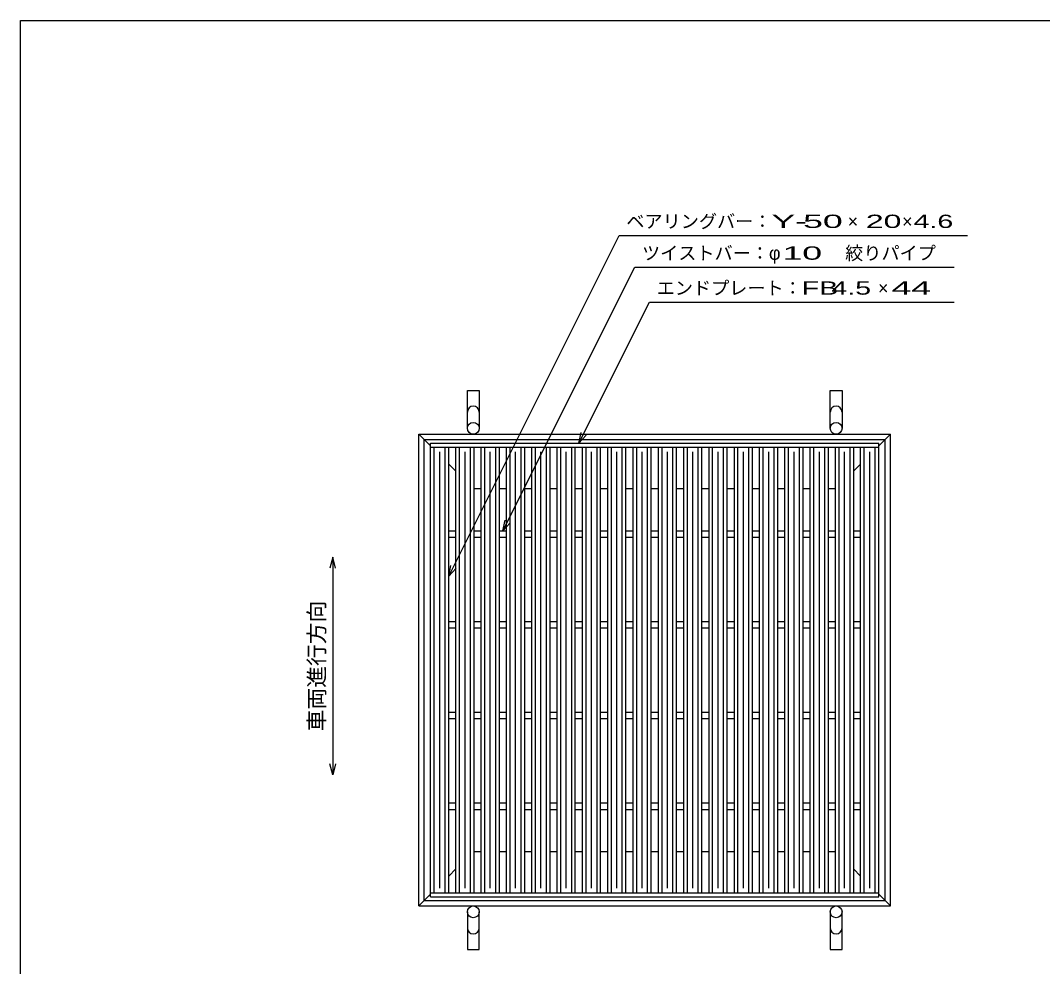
# Model space of a CAD drawing. Units: millimetres, scale not verified. Extents: x -1456 to 1389, y -1026 to 839.
# Drawn here: x -1379 to -252, y -204 to 839 of the extents above; entities that cross this region are included whole.
import ezdxf
from ezdxf.enums import TextEntityAlignment as Align

# ---------------------------------------------------------------- set-up
doc = ezdxf.new("R2010")
doc.units = ezdxf.units.MM
doc.header["$LTSCALE"] = 8
for name, color, linetype, lineweight in [('0_2', 150, 'Continuous', 25), ('16', 3, 'Continuous', 25), ('19', 6, 'Continuous', 25), ('22', 2, 'Continuous', 25)]:
    doc.layers.add(name, color=color, linetype=linetype, lineweight=lineweight)
doc.styles.add('ベクトル', font='')
doc.styles.get('ベクトル').set_extended_font_data('ベクトル')

msp = doc.modelspace()

# ---------------------------------------------------------------- linework, layer by layer
at = {"layer": '0_2'}
for p, q in [((-1379.2, -921.2), (-1379.2, 838.8)), ((-1379.2, 838.8), (1388.8, 838.8))]:
    msp.add_line(p, q, dxfattribs=at)
at = {"layer": '16'}
for p, q in [((-927, 372.8), (-433, 372.8)), ((-927, 368.3), (-927, 372.8)), ((-433, 368.3), (-433, 372.8)), ((-927, 368.3), (-433, 368.3)), ((-927, -122.7), (-927, 368.3)), ((-927, 368.3), (-907, 368.3)), ((-923, -122.7), (-923, 368.3)), ((-917, -117.7), (-917, 363.3)), ((-911, -122.7), (-911, 368.3)), ((-907, -122.7), (-907, 368.3)), ((-899.1, -122.7), (-899.1, 368.3)), ((-899.1, 368.3), (-879.1, 368.3)), ((-895.1, -122.7), (-895.1, 368.3)), ((-889.1, -117.7), (-889.1, 363.3)), ((-883.1, -122.7), (-883.1, 368.3)), ((-879.1, -122.7), (-879.1, 368.3)), ((-871.2, -122.7), (-871.2, 368.3)), ((-871.2, 368.3), (-851.2, 368.3)), ((-867.2, -122.7), (-867.2, 368.3)), ((-861.2, -117.7), (-861.2, 363.3)), ((-855.2, -122.7), (-855.2, 368.3)), ((-851.2, -122.7), (-851.2, 368.3)), ((-843.3, -122.7), (-843.3, 368.3)), ((-843.3, 368.3), (-823.3, 368.3)), ((-839.3, -122.7), (-839.3, 368.3)), ((-833.3, -117.7), (-833.3, 363.3)), ((-827.3, -122.7), (-827.3, 368.3)), ((-823.3, -122.7), (-823.3, 368.3)), ((-815.4, -122.7), (-815.4, 368.3)), ((-815.4, 368.3), (-795.4, 368.3)), ((-811.4, -122.7), (-811.4, 368.3)), ((-805.4, -117.7), (-805.4, 363.3)), ((-799.4, -122.7), (-799.4, 368.3)), ((-795.4, -122.7), (-795.4, 368.3)), ((-787.5, -122.7), (-787.5, 368.3)), ((-787.5, 368.3), (-767.5, 368.3)), ((-783.5, -122.7), (-783.5, 368.3)), ((-777.5, -117.7), (-777.5, 363.3)), ((-771.5, -122.7), (-771.5, 368.3)), ((-767.5, -122.7), (-767.5, 368.3)), ((-759.6, -122.7), (-759.6, 368.3)), ((-759.6, 368.3), (-739.6, 368.3)), ((-755.6, -122.7), (-755.6, 368.3)), ((-749.6, -117.7), (-749.6, 363.3)), ((-743.6, -122.7), (-743.6, 368.3)), ((-739.6, -122.7), (-739.6, 368.3)), ((-731.7, -122.7), (-731.7, 368.3)), ((-731.7, 368.3), (-711.7, 368.3)), ((-727.7, -122.7), (-727.7, 368.3)), ((-721.7, -117.7), (-721.7, 363.3)), ((-715.7, -122.7), (-715.7, 368.3)), ((-711.7, -122.7), (-711.7, 368.3)), ((-703.8, -122.7), (-703.8, 368.3)), ((-703.8, 368.3), (-683.8, 368.3)), ((-699.8, -122.7), (-699.8, 368.3)), ((-693.8, -117.7), (-693.8, 363.3)), ((-687.8, -122.7), (-687.8, 368.3)), ((-683.8, -122.7), (-683.8, 368.3)), ((-675.9, -122.7), (-675.9, 368.3)), ((-675.9, 368.3), (-655.9, 368.3)), ((-671.9, -122.7), (-671.9, 368.3)), ((-665.9, -117.7), (-665.9, 363.3)), ((-659.9, -122.7), (-659.9, 368.3)), ((-655.9, -122.7), (-655.9, 368.3)), ((-648, -122.7), (-648, 368.3)), ((-648, 368.3), (-628, 368.3)), ((-644, -122.7), (-644, 368.3)), ((-638, -117.7), (-638, 363.3)), ((-632, -122.7), (-632, 368.3)), ((-628, -122.7), (-628, 368.3)), ((-620.1, -122.7), (-620.1, 368.3)), ((-620.1, 368.3), (-600.1, 368.3)), ((-616.1, -122.7), (-616.1, 368.3)), ((-610.1, -117.7), (-610.1, 363.3)), ((-604.1, -122.7), (-604.1, 368.3)), ((-600.1, -122.7), (-600.1, 368.3)), ((-592.2, -122.7), (-592.2, 368.3)), ((-592.2, 368.3), (-572.2, 368.3)), ((-588.2, -122.7), (-588.2, 368.3)), ((-582.2, -117.7), (-582.2, 363.3)), ((-576.2, -122.7), (-576.2, 368.3)), ((-572.2, -122.7), (-572.2, 368.3)), ((-564.3, -122.7), (-564.3, 368.3)), ((-564.3, 368.3), (-544.3, 368.3)), ((-560.3, -122.7), (-560.3, 368.3)), ((-554.3, -117.7), (-554.3, 363.3)), ((-548.3, -122.7), (-548.3, 368.3)), ((-544.3, -122.7), (-544.3, 368.3)), ((-536.4, -122.7), (-536.4, 368.3)), ((-536.4, 368.3), (-516.4, 368.3)), ((-532.4, -122.7), (-532.4, 368.3)), ((-526.4, -117.7), (-526.4, 363.3)), ((-520.4, -122.7), (-520.4, 368.3)), ((-516.4, -122.7), (-516.4, 368.3)), ((-508.5, -122.7), (-508.5, 368.3)), ((-508.5, 368.3), (-488.5, 368.3)), ((-504.5, -122.7), (-504.5, 368.3)), ((-498.5, -117.7), (-498.5, 363.3)), ((-492.5, -122.7), (-492.5, 368.3)), ((-488.5, -122.7), (-488.5, 368.3)), ((-480.6, -122.7), (-480.6, 368.3)), ((-480.6, 368.3), (-460.6, 368.3)), ((-476.6, -122.7), (-476.6, 368.3)), ((-470.6, -117.7), (-470.6, 363.3)), ((-464.6, -122.7), (-464.6, 368.3)), ((-460.6, -122.7), (-460.6, 368.3)), ((-453, -122.7), (-453, 368.3)), ((-453, 368.3), (-433, 368.3)), ((-449, -122.7), (-449, 368.3)), ((-443, -117.7), (-443, 363.3)), ((-437, -122.7), (-437, 368.3)), ((-433, -122.7), (-433, 368.3)), ((-907, 276.3), (-899.1, 276.3)), ((-879.1, 276.3), (-871.2, 276.3)), ((-851.2, 276.3), (-843.3, 276.3)), ((-823.3, 276.3), (-815.4, 276.3)), ((-795.4, 276.3), (-787.5, 276.3)), ((-767.5, 276.3), (-759.6, 276.3)), ((-739.6, 276.3), (-731.7, 276.3)), ((-711.7, 276.3), (-703.8, 276.3)), ((-683.8, 276.3), (-675.9, 276.3)), ((-655.9, 276.3), (-648, 276.3)), ((-628, 276.3), (-620.1, 276.3)), ((-600.1, 276.3), (-592.2, 276.3)), ((-572.2, 276.3), (-564.3, 276.3)), ((-544.3, 276.3), (-536.4, 276.3)), ((-516.4, 276.3), (-508.5, 276.3)), ((-488.5, 276.3), (-480.6, 276.3)), ((-460.6, 276.3), (-452.7, 276.3)), ((-907, 269.3), (-899.1, 269.3)), ((-879.1, 269.3), (-871.2, 269.3)), ((-851.2, 269.3), (-843.3, 269.3)), ((-823.3, 269.3), (-815.4, 269.3)), ((-795.4, 269.3), (-787.5, 269.3)), ((-767.5, 269.3), (-759.6, 269.3)), ((-739.6, 269.3), (-731.7, 269.3)), ((-711.7, 269.3), (-703.8, 269.3)), ((-683.8, 269.3), (-675.9, 269.3)), ((-655.9, 269.3), (-648, 269.3)), ((-628, 269.3), (-620.1, 269.3)), ((-600.1, 269.3), (-592.2, 269.3)), ((-572.2, 269.3), (-564.3, 269.3)), ((-544.3, 269.3), (-536.4, 269.3)), ((-516.4, 269.3), (-508.5, 269.3)), ((-488.5, 269.3), (-480.6, 269.3)), ((-460.6, 269.3), (-452.7, 269.3)), ((-907, 176.3), (-899.1, 176.3)), ((-907, 169.3), (-899.1, 169.3)), ((-879.1, 176.3), (-871.2, 176.3)), ((-879.1, 169.3), (-871.2, 169.3)), ((-851.2, 176.3), (-843.3, 176.3)), ((-851.2, 169.3), (-843.3, 169.3)), ((-823.3, 176.3), (-815.4, 176.3)), ((-823.3, 169.3), (-815.4, 169.3)), ((-795.4, 176.3), (-787.5, 176.3)), ((-795.4, 169.3), (-787.5, 169.3)), ((-767.5, 176.3), (-759.6, 176.3)), ((-767.5, 169.3), (-759.6, 169.3)), ((-739.6, 176.3), (-731.7, 176.3)), ((-739.6, 169.3), (-731.7, 169.3)), ((-711.7, 176.3), (-703.8, 176.3)), ((-711.7, 169.3), (-703.8, 169.3)), ((-683.8, 176.3), (-675.9, 176.3)), ((-683.8, 169.3), (-675.9, 169.3)), ((-655.9, 176.3), (-648, 176.3)), ((-655.9, 169.3), (-648, 169.3)), ((-628, 176.3), (-620.1, 176.3)), ((-628, 169.3), (-620.1, 169.3)), ((-600.1, 176.3), (-592.2, 176.3)), ((-600.1, 169.3), (-592.2, 169.3)), ((-572.2, 176.3), (-564.3, 176.3)), ((-572.2, 169.3), (-564.3, 169.3)), ((-544.3, 176.3), (-536.4, 176.3)), ((-544.3, 169.3), (-536.4, 169.3)), ((-516.4, 176.3), (-508.5, 176.3)), ((-516.4, 169.3), (-508.5, 169.3)), ((-488.5, 176.3), (-480.6, 176.3)), ((-488.5, 169.3), (-480.6, 169.3)), ((-460.6, 176.3), (-452.7, 176.3)), ((-460.6, 169.3), (-452.7, 169.3)), ((-907, 76.3), (-899.1, 76.3)), ((-907, 69.3), (-899.1, 69.3)), ((-879.1, 76.3), (-871.2, 76.3)), ((-879.1, 69.3), (-871.2, 69.3)), ((-851.2, 76.3), (-843.3, 76.3)), ((-851.2, 69.3), (-843.3, 69.3)), ((-823.3, 76.3), (-815.4, 76.3)), ((-823.3, 69.3), (-815.4, 69.3)), ((-795.4, 76.3), (-787.5, 76.3)), ((-795.4, 69.3), (-787.5, 69.3)), ((-767.5, 76.3), (-759.6, 76.3)), ((-767.5, 69.3), (-759.6, 69.3)), ((-739.6, 76.3), (-731.7, 76.3)), ((-739.6, 69.3), (-731.7, 69.3)), ((-711.7, 76.3), (-703.8, 76.3)), ((-711.7, 69.3), (-703.8, 69.3)), ((-683.8, 76.3), (-675.9, 76.3)), ((-683.8, 69.3), (-675.9, 69.3)), ((-655.9, 76.3), (-648, 76.3)), ((-655.9, 69.3), (-648, 69.3)), ((-628, 76.3), (-620.1, 76.3)), ((-628, 69.3), (-620.1, 69.3)), ((-600.1, 76.3), (-592.2, 76.3)), ((-600.1, 69.3), (-592.2, 69.3)), ((-572.2, 76.3), (-564.3, 76.3)), ((-572.2, 69.3), (-564.3, 69.3)), ((-544.3, 76.3), (-536.4, 76.3)), ((-544.3, 69.3), (-536.4, 69.3)), ((-516.4, 76.3), (-508.5, 76.3)), ((-516.4, 69.3), (-508.5, 69.3)), ((-488.5, 76.3), (-480.6, 76.3)), ((-488.5, 69.3), (-480.6, 69.3)), ((-460.6, 76.3), (-452.7, 76.3)), ((-460.6, 69.3), (-452.7, 69.3)), ((-907, -23.7), (-899.1, -23.7)), ((-907, -30.7), (-899.1, -30.7)), ((-879.1, -23.7), (-871.2, -23.7)), ((-879.1, -30.7), (-871.2, -30.7)), ((-851.2, -23.7), (-843.3, -23.7)), ((-851.2, -30.7), (-843.3, -30.7)), ((-823.3, -23.7), (-815.4, -23.7)), ((-823.3, -30.7), (-815.4, -30.7)), ((-795.4, -23.7), (-787.5, -23.7)), ((-795.4, -30.7), (-787.5, -30.7)), ((-767.5, -23.7), (-759.6, -23.7)), ((-767.5, -30.7), (-759.6, -30.7)), ((-739.6, -23.7), (-731.7, -23.7)), ((-739.6, -30.7), (-731.7, -30.7)), ((-711.7, -23.7), (-703.8, -23.7)), ((-711.7, -30.7), (-703.8, -30.7)), ((-683.8, -23.7), (-675.9, -23.7)), ((-683.8, -30.7), (-675.9, -30.7)), ((-655.9, -23.7), (-648, -23.7)), ((-655.9, -30.7), (-648, -30.7)), ((-628, -23.7), (-620.1, -23.7)), ((-628, -30.7), (-620.1, -30.7)), ((-600.1, -23.7), (-592.2, -23.7)), ((-600.1, -30.7), (-592.2, -30.7)), ((-572.2, -23.7), (-564.3, -23.7)), ((-572.2, -30.7), (-564.3, -30.7)), ((-544.3, -23.7), (-536.4, -23.7)), ((-544.3, -30.7), (-536.4, -30.7)), ((-516.4, -23.7), (-508.5, -23.7)), ((-516.4, -30.7), (-508.5, -30.7)), ((-488.5, -23.7), (-480.6, -23.7)), ((-488.5, -30.7), (-480.6, -30.7)), ((-460.6, -23.7), (-452.7, -23.7)), ((-460.6, -30.7), (-452.7, -30.7)), ((-927, -122.7), (-433, -122.7)), ((-927, -127.2), (-927, -122.7)), ((-927, -122.7), (-907, -122.7)), ((-899.1, -122.7), (-879.1, -122.7)), ((-871.2, -122.7), (-851.2, -122.7)), ((-843.3, -122.7), (-823.3, -122.7)), ((-815.4, -122.7), (-795.4, -122.7)), ((-787.5, -122.7), (-767.5, -122.7)), ((-759.6, -122.7), (-739.6, -122.7)), ((-731.7, -122.7), (-711.7, -122.7)), ((-703.8, -122.7), (-683.8, -122.7)), ((-675.9, -122.7), (-655.9, -122.7)), ((-648, -122.7), (-628, -122.7)), ((-620.1, -122.7), (-600.1, -122.7)), ((-592.2, -122.7), (-572.2, -122.7)), ((-564.3, -122.7), (-544.3, -122.7)), ((-536.4, -122.7), (-516.4, -122.7)), ((-508.5, -122.7), (-488.5, -122.7)), ((-480.6, -122.7), (-460.6, -122.7)), ((-453, -122.7), (-433, -122.7)), ((-433, -127.2), (-433, -122.7)), ((-927, -127.2), (-433, -127.2))]:
    msp.add_line(p, q, dxfattribs=at)
at = {"layer": '19'}
for p, q in [((-886.5, 389.3), (-886.5, 430.92)), ((-886.5, 430.92), (-873.5, 430.92)), ((-873.5, 430.92), (-873.5, 389.3)), ((-486.5, 389.3), (-486.5, 430.92)), ((-486.5, 430.92), (-473.5, 430.92)), ((-473.5, 430.92), (-473.5, 389.3)), ((-940, 382.8), (-420, 382.8)), ((-940, -137.2), (-940, 382.8)), ((-927, 369.8), (-940, 382.8)), ((-934, 376.8), (-426, 376.8)), ((-934, -131.2), (-934, 376.8)), ((-433, 369.8), (-420, 382.8)), ((-426, -131.2), (-426, 376.8)), ((-420, -137.2), (-420, 382.8)), ((-899.1, 341.9), (-907, 349.8)), ((-460.9, 341.9), (-453, 349.8)), ((-879.1, 322.8), (-871.2, 322.8)), ((-851.2, 322.8), (-843.3, 322.8)), ((-823.3, 322.8), (-815.4, 322.8)), ((-795.4, 322.8), (-787.5, 322.8)), ((-767.5, 322.8), (-759.6, 322.8)), ((-739.6, 322.8), (-731.7, 322.8)), ((-711.7, 322.8), (-703.8, 322.8)), ((-683.8, 322.8), (-675.9, 322.8)), ((-655.9, 322.8), (-648, 322.8)), ((-628, 322.8), (-620.1, 322.8)), ((-600.1, 322.8), (-592.2, 322.8)), ((-572.2, 322.8), (-564.3, 322.8)), ((-544.3, 322.8), (-536.4, 322.8)), ((-516.4, 322.8), (-508.5, 322.8)), ((-488.5, 322.8), (-480.6, 322.8)), ((-879.1, -77.2), (-871.2, -77.2)), ((-851.2, -77.2), (-843.3, -77.2)), ((-823.3, -77.2), (-815.4, -77.2)), ((-795.4, -77.2), (-787.5, -77.2)), ((-767.5, -77.2), (-759.6, -77.2)), ((-739.6, -77.2), (-731.7, -77.2)), ((-711.7, -77.2), (-703.8, -77.2)), ((-683.8, -77.2), (-675.9, -77.2)), ((-655.9, -77.2), (-648, -77.2)), ((-628, -77.2), (-620.1, -77.2)), ((-600.1, -77.2), (-592.2, -77.2)), ((-572.2, -77.2), (-564.3, -77.2)), ((-544.3, -77.2), (-536.4, -77.2)), ((-516.4, -77.2), (-508.5, -77.2)), ((-488.5, -77.2), (-480.6, -77.2)), ((-907, -104.2), (-899.1, -96.3)), ((-453, -104.2), (-460.9, -96.3)), ((-940, -137.2), (-927, -124.2)), ((-934, -131.2), (-426, -131.2)), ((-420, -137.2), (-433, -124.2)), ((-940, -137.2), (-420, -137.2)), ((-886.5, -143.7), (-886.5, -185.32)), ((-873.5, -185.32), (-873.5, -143.7)), ((-486.5, -143.7), (-486.5, -185.32)), ((-473.5, -185.32), (-473.5, -143.7)), ((-886.5, -185.32), (-873.5, -185.32)), ((-486.5, -185.32), (-473.5, -185.32))]:
    msp.add_line(p, q, dxfattribs=at)
for centre in [(-880, 389.3), (-480, 389.3), (-880, -143.7), (-480, -143.7)]:
    msp.add_circle(centre, 6.5, dxfattribs=at)
for centre, start, end in [((-880, 407.14), 0, 180), ((-480, 407.14), 0, 180), ((-880, -161.54), 180, 0), ((-480, -161.54), 180, 0)]:
    msp.add_arc(centre, 6.5, start, end, dxfattribs=at)
at = {"layer": '22', "color": 4}
for p, q in [((-907, 226.3), (-719.25, 601.8)), ((-719.25, 601.8), (-335.25, 601.8)), ((-847.25, 276.3), (-702, 566.8)), ((-702, 566.8), (-350, 566.8)), ((-763.55, 372.8), (-685.8, 528.3)), ((-685.8, 528.3), (-349.8, 528.3)), ((-763.55, 372.8), (-761.15, 384.48)), ((-763.55, 372.8), (-755.55, 381.6)), ((-847.25, 276.3), (-844.85, 287.98)), ((-847.25, 276.3), (-839.25, 285.1)), ((-1035, 247.3), (-1038.2, 235.3)), ((-1031.8, 235.3), (-1035, 247.3)), ((-1035, 247.3), (-1035, 7.3)), ((-907, 226.3), (-904.6, 237.98)), ((-907, 226.3), (-899, 235.1)), ((-1035, 7.3), (-1038.2, 19.3)), ((-1031.8, 19.3), (-1035, 7.3))]:
    msp.add_line(p, q, dxfattribs=at)

# ---------------------------------------------------------------- texts
at = {"layer": '22', "style": 'ベクトル'}
for s, p in [('ベアリングバー：', (-711.25, 617.4)), ('×', (-467.25, 617.4)), ('×', (-407.25, 617.4)), ('ツイストバー：', (-694, 582.4)), ('φ', (-554, 582.4)), ('絞りパイプ', (-470, 582.4)), ('エンドプレート：', (-677.8, 543.9)), ('×', (-433.8, 543.9))]:
    msp.add_text(s, height=14.66, dxfattribs=at).set_placement(p, align=Align.MIDDLE_LEFT)
for s, width, p in [('Y-', 2, (-551.25, 617.4)), (' 50 ', 2, (-527.25, 617.4)), ('20', 1.8, (-447.25, 617.4)), (' 4.6 ', 1.6, (-403.25, 617.4)), (' 10 ', 2, (-550, 582.4)), ('FB', 1.6, (-517.8, 543.9)), (' 4.5 ', 1.6, (-493.8, 543.9)), (' 44 ', 2, (-429.8, 543.9))]:
    msp.add_text(s, height=14.66, dxfattribs=dict(at, width=width)).set_placement(p, align=Align.MIDDLE_LEFT)
msp.add_text('車両進行方向', height=17.6, rotation=90, dxfattribs=at).set_placement((-1052.6, 55.3), align=Align.MIDDLE_LEFT)

doc.saveas('drawing.dxf')
